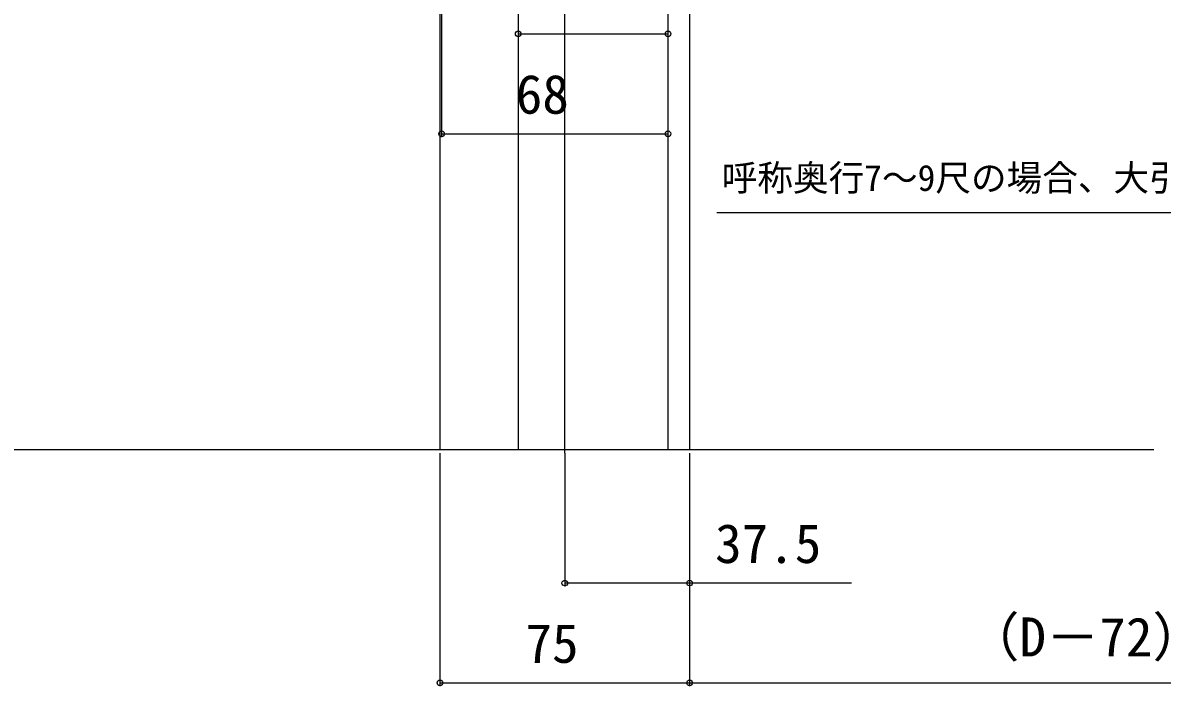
# Model space of a CAD drawing. Units: millimetres, scale not verified. Extents: x -700 to 700, y -1043 to 1037.
# Drawn here: x -440.3 to -98, y -191.3 to 8.1 of the extents above; entities that cross this region are included whole.
import ezdxf
from ezdxf.enums import TextEntityAlignment as Align

# ---------------------------------------------------------------- set-up
doc = ezdxf.new("R2010")
doc.units = ezdxf.units.MM
doc.header["$LTSCALE"] = 6
for name, color, linetype in [('0-4_YKK_12', 2, 'Continuous'), ('0-6_YKK_D', 6, 'Continuous'), ('0-8_YSS_K', 3, 'Continuous')]:
    doc.layers.add(name, color=color, linetype=linetype)
doc.styles.add('ＭＳ ゴシック', font='')
doc.styles.get('ＭＳ ゴシック').set_extended_font_data('MS Gothic')

msp = doc.modelspace()

# ---------------------------------------------------------------- linework, layer by layer
at = {"layer": '0-4_YKK_12'}
for p, q in [((-277.5, -121.255), (-277.5, 762.993)), ((-315, 179.745), (-315, -120.255)), ((-240, 72.24), (-240, -120.255)), ((-291.5, 34.745), (-291.5, -120.255)), ((-246.5, 34.745), (-246.5, -120.255))]:
    msp.add_line(p, q, dxfattribs=at)
at = {"layer": '0-6_YKK_D'}
for p, q in [((-314.5, 34.045), (-314.5, -26.255)), ((-291.5, 4.745), (-246.5, 4.745)), ((-314.5, -25.255), (-246.5, -25.255)), ((-315, -121.255), (-315, -191.255)), ((-277.5, -121.255), (-277.5, -161.255)), ((-240, -121.255), (-240, -191.255)), ((-240, -121.255), (-240, -161.255)), ((-240, -121.255), (-240, -191.255)), ((-240, -160.255), (-277.5, -160.255)), ((-191.394, -160.255), (-240, -160.255)), ((-315, -190.255), (-240, -190.255)), ((-240, -190.255), (49, -190.255))]:
    msp.add_line(p, q, dxfattribs=at)
msp.add_lwpolyline([(-2.624, -25.281), (-4.324, -28.226), (-16.333, -49.027), (-231.822, -49.027)], dxfattribs=at)
for centre in [(-291.5, 4.745), (-246.5, 4.745), (-314.5, -25.255), (-246.5, -25.255), (-277.5, -160.255), (-240, -160.255), (-315, -190.255), (-240, -190.255), (-240, -190.255)]:
    msp.add_circle(centre, 0.85, dxfattribs=at)
at = {"layer": '0-8_YSS_K'}
msp.add_line((-100.53, -120.255), (-630.441, -120.255), dxfattribs=at)

# ---------------------------------------------------------------- texts
at = {"layer": '0-6_YKK_D', "style": 'ＭＳ ゴシック'}
for s, height, p in [('68', 11.73, (-292.228, -22.755)), ('呼称奥行7～9尺の場合、大引付', 7.845, (-230.354, -44.786)), ('37.5', 11.73, (-232.349, -157.755)), ('（D－72）／2', 11.73, (-156.909, -185.845)), ('75', 11.73, (-289.319, -187.755))]:
    msp.add_text(s, height=height, dxfattribs=at).set_placement(p, align=Align.BOTTOM_LEFT)

doc.saveas('drawing.dxf')
